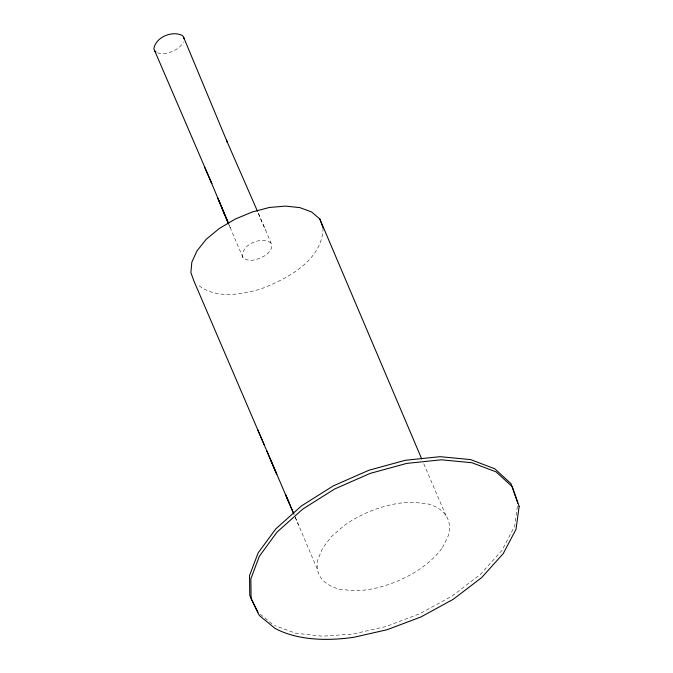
<?xml version="1.0" encoding="UTF-8"?>
<svg xmlns="http://www.w3.org/2000/svg" width="673" height="673" viewBox="0 0 673 673"><rect width="100%" height="100%" fill="white"/><g stroke="black" fill="none" stroke-linecap="round" stroke-linejoin="round"><path stroke-width="0.5" stroke-dasharray="3.37 2.52" d="M323.099 228.004C322.207 260.367 287.968 278.429 261.503 288.709C241.329 294.724 215.596 299.3 197.971 284.881M517.377 506.34L514.719 526.076L501.949 550.413L480.379 574.414L452.096 596.034L419.885 613.709L386.125 626.47L353.106 634.033L322.426 636.221L295.455 633.175L274.508 625.495M442.455 547.637L448.151 536.019A72.196 38.58 -23.1 0 0 426.312 503.522L411.38 502.251A72.011 38.479 -23.1 0 0 344.038 525.647L331.394 536.667L322.569 548.251L317.917 559.456A71.027 37.957 -23.1 0 0 339.974 589.27L353.939 590.734A71.018 37.949 -23.1 0 0 403.068 578.62A71.675 38.294 -23.1 0 0 442.439 547.637M157.549 52.831C163.438 55.001 169.941 52.746 175.274 50.021A15.975 8.539 -23.1 0 0 183.367 41.97M271.059 243.037C261.587 235.836 240.009 244.711 242.945 257.591C249.742 263.252 259.492 258.912 266.096 254.983C268.847 252.325 272.287 249.346 271.825 245.123C267.568 234.372 262.756 223.84 258.297 213.173L259.155 215.2M260.291 614.256L273.558 625.15M445.955 515.552L423.292 462.662M295.119 516.94L317.538 569.72M242.945 257.591L229.375 225.707M295.279 517.36L298.45 524.805M258.297 213.173L265.473 230.082M230.233 227.743L229.072 224.975L230.233 227.743"/><path stroke-width="1.01" d="M183.99 38.765A15.858 8.471 -23.1 0 0 182.215 35.45C171.994 30.369 155.556 37.225 153.865 48.835L154.765 50.938L156.043 51.989M421.71 458.944L319.801 218.944L311.532 211.928L299.746 207.587L285.411 206.098L269.36 207.486L252.383 211.945L235.23 219.087L219.39 228.416L206.275 239.209L196.979 250.886L191.83 262.201L190.896 272.641L194.211 281.693L293.924 514.155M257.952 612.337L249.767 595.521L249.523 575.583L258.138 552.903L275.795 528.885L301.504 505.886L333.328 485.856L368.88 470.25L405.331 460.282L440.083 456.673L470.562 459.592L494.798 468.77L510.967 483.618L517.798 503.219M204.525 167.072L211.818 183.603L154.765 50.938M257.507 211.33L226.406 140.11L227.238 142.053L183.628 37.284M270.428 459.508L276.771 474.322L266.668 450.531M293.689 513.634L285.789 495.05L289.558 503.942M257.818 429.828L264.119 444.693M228.669 224.016L210.943 181.609M228.601 223.865L217.901 198.274L228.29 223.133M223.184 210.969L224.025 212.996M319.801 218.944L323.099 228.004M519.135 506.39L516.04 529.264L503.227 553.618L481.607 577.644L453.24 599.298L420.919 616.973L387.211 629.684L354.292 637.196A143.728 76.806 -23.1 0 1 274.929 628.288L259.315 615.509L251.122 598.76L250.844 578.881L259.349 556.277L276.94 532.225L302.673 509.15L334.59 489.027L370.15 473.405L406.702 463.403L441.412 459.802L471.874 462.721L496.094 471.874L512.313 486.764L519.135 506.39"/></g></svg>
